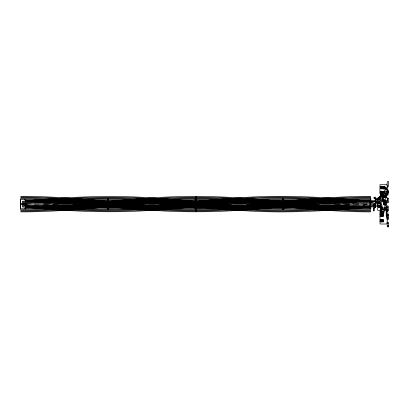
<?xml version="1.0" encoding="UTF-8"?>
<svg xmlns="http://www.w3.org/2000/svg" width="409" height="409" viewBox="0 0 409 409"><rect width="100%" height="100%" fill="white"/><g stroke="black" fill="none" stroke-linecap="round" stroke-linejoin="round"><path stroke-width="0.61" d="M108.605 199.495L108.605 199.766L108.615 198.738C79.643 198.641 50.701 200.906 21.887 203.59M388.55 192.342C386.883 202.383 386.878 182.302 388.55 192.342L388.473 191.095M353.366 203.201L353.366 202.9C330.216 201.023 306.464 199.152 283.677 199.771L283.667 198.733C225.078 198.416 167.082 208.989 108.497 208.754M25.21 199.837L25.22 199.515C82.342 199.802 138.927 209.868 196.075 209.51L196.085 208.452L196.075 208.754C254.475 209.019 312.312 198.534 370.712 198.733L370.718 200.671L374.818 200.671L374.997 201.386M382.308 193.36L382.211 193.948L381.689 193.948L381.75 191.443L382.297 191.836L382.343 196.182M381.817 214.735L381.919 214.147L382.435 214.147L382.374 216.652L381.832 216.259L381.684 209.561A8.834 8.834 0 0 1 381.684 208.253L380.534 202.567L377.691 202.506L377.553 209.873C377.558 211.223 380.794 209.265 379.951 211.1L380.053 224.009L386.74 224.004L387.313 220.768L386.193 215.865M379.987 214.735C380.948 212.205 380.948 218.549 379.987 216.013M379.987 219.843C380.948 217.307 380.948 223.657 379.987 221.121M25.588 205.318L25.609 205.016L21.933 204.689M387.221 215.911L387.241 215.645M388.504 225.763L388.524 225.487A10.568 10.568 0 0 0 388.524 223.994L388.473 223.498M387.241 215.661L387.343 214.935M387.272 223.498L387.221 224.02A10.568 10.568 0 0 0 387.221 225.487L387.241 225.763M388.473 217.905L388.524 217.389A10.568 10.568 0 0 0 388.524 215.896M388.473 226.008L388.504 225.742M388.438 210.037L388.524 209.285A10.568 10.568 0 0 0 388.524 207.798L388.059 205.937M387.272 223.518L387.502 222.476M388.243 218.927L388.473 217.885M388.473 225.988L388.397 226.474M25.465 202.552L25.588 202.261L25.726 202.501A2.234 2.234 0 0 1 25.731 203.263L25.629 203.544L25.476 203.314A2.234 2.234 0 0 1 25.47 202.552M25.726 205.671L25.588 205.967L25.465 205.727A2.234 2.234 0 0 1 25.46 204.96L25.578 204.669L25.716 204.909A2.234 2.234 0 0 1 25.721 205.671M107.644 199.418L107.766 199.127L107.91 199.367A2.234 2.234 0 0 1 107.915 200.129L107.812 200.41L107.654 200.18A2.234 2.234 0 0 1 107.649 199.418M108.738 200.119L108.605 200.415L108.477 200.175A2.234 2.234 0 0 1 108.472 199.408L108.59 199.117L108.728 199.357M107.644 208.12L107.766 207.828L107.91 208.063A2.234 2.234 0 0 1 107.915 208.825L107.669 208.933A2.234 2.234 0 0 1 107.649 208.12M108.738 208.835L108.605 209.132L108.477 208.892A2.234 2.234 0 0 1 108.472 208.13L108.59 207.838L108.728 208.074A2.234 2.234 0 0 1 108.733 208.835M195.4 200.144L195.262 200.436L195.134 200.195A2.234 2.234 0 0 1 195.129 199.434L195.246 199.142L195.39 199.377A2.234 2.234 0 0 1 195.395 200.139M195.4 208.815L195.262 209.106L195.134 208.866A2.234 2.234 0 0 1 195.129 208.104L195.246 207.813L195.39 208.048A2.234 2.234 0 0 1 195.395 208.815M353.499 203.554L353.366 203.846L353.238 203.61A2.234 2.234 0 0 1 353.233 202.844L353.35 202.552L353.488 202.792A2.234 2.234 0 0 1 353.494 203.554M373.371 206.208L373.494 205.916L373.632 206.156A2.234 2.234 0 0 1 373.637 206.918L373.391 207.02A2.234 2.234 0 0 1 373.376 206.208M383.156 199.418L382.896 199.474A2.234 2.234 0 0 1 382.89 198.713L383.008 198.421L383.146 198.656A2.234 2.234 0 0 1 383.151 199.418M380.212 221.162L380.329 220.87L380.472 221.105A2.234 2.234 0 0 1 380.477 221.872L380.232 221.975A2.234 2.234 0 0 1 380.212 221.162M381.694 213.161L381.817 212.869L381.955 213.104A2.234 2.234 0 0 1 381.96 213.866L381.848 214.158L381.704 213.922A2.234 2.234 0 0 1 381.699 213.161M382.037 221.085L382.159 220.794L382.297 221.029A2.234 2.234 0 0 1 382.303 221.79L382.19 222.082L382.047 221.847A2.234 2.234 0 0 1 382.042 221.085M388.438 210.027L387.931 211.254M387.395 198.523L387.221 199.699A10.568 10.568 0 0 0 387.221 201.187L387.395 202.363M388.351 202.363L388.524 201.187A10.568 10.568 0 0 0 388.524 199.694L388.351 198.523M387.343 214.95L387.502 214.372M388.397 226.453L388.243 227.036M373.192 197.93L374.25 197.93L374.547 198.314L374.838 197.133L375.764 197.133L375.764 199.577L377.057 199.577L377.308 200.584L380.723 200.584L382.226 206.591L382.175 215.972M373.908 210.354L373.908 206.806L373.504 206.565L373.826 205.287L375.278 205.471M373.535 206.565L373.974 204.807M375.631 205.078L375.764 204.464L376.203 206.233L379.93 206.233M375.365 206.816L375.15 204.464L376.699 198.268L378.514 198.268M381.035 188.35L381.009 186.673M382.829 188.309L382.865 186.668M381.035 211.223L381.03 206.913M380.36 215.972L380.626 209.03L379.91 206.187M381.275 215.972L381.428 208.6L379.849 202.204M383.09 219.904L383.085 221.422M385.948 209.679L385.963 208.099M387.395 198.529L387.87 197.731L388.351 198.529M21.871 204.173L21.846 204.224A0.849 0.849 0 0 0 21.851 204.689L21.871 204.725M107.828 198.938L107.833 198.922A0.7 0.7 0 0 0 107.823 198.534L107.823 198.518M107.756 209.321L107.772 209.285A0.7 0.7 0 0 0 107.761 209.715L107.772 209.735M107.828 209.715L107.833 209.699A0.7 0.7 0 0 0 107.823 209.311L107.828 209.306M196.172 200.338L196.218 200.154A2.234 2.234 0 0 0 196.208 199.387L196.069 199.152L195.947 199.444A2.234 2.234 0 0 0 195.957 200.206C254.025 200.211 312.328 210.492 370.728 210.369M373.678 205.635L373.637 205.701A0.997 0.997 0 0 0 373.642 206.202L373.678 206.269M375.273 203.391L375.237 203.457A0.997 0.997 0 0 0 375.242 203.963L375.273 204.03M388.299 202.547L387.87 203.161L387.446 202.547M387.446 214.551L387.558 214.234M107.772 198.508L107.761 198.529A0.7 0.7 0 0 0 107.761 198.938L107.772 198.963M374.925 201.698L374.961 201.611A0.997 0.997 0 0 0 374.951 201.136L374.925 201.075M388.243 218.912L387.931 219.362M387.502 222.496L387.625 222.22M387.558 214.25L387.747 213.979M381.842 211.187L381.29 212.859A8.804 8.804 0 0 0 381.29 214.168L381.776 215.758L383.31 215.517L384.757 209.168L385.707 209.408L386.168 211.182L386.188 215.758M374.889 201.064L374.843 201.156A0.997 0.997 0 0 0 374.854 201.637L374.889 201.703M375.314 204.019L375.35 203.938A0.997 0.997 0 0 0 375.339 203.457L375.319 203.406M373.714 206.264L373.749 206.182A0.997 0.997 0 0 0 373.739 205.701L373.719 205.65M387.686 205.937L387.221 207.808A10.568 10.568 0 0 0 387.221 209.285L387.303 210.037M387.625 222.24L388.121 222.24M387.686 205.947L388.059 205.947M387.931 219.342L387.625 219.163M22.173 201.284C66.575 196.995 111.289 194.694 155.834 198.181C198.186 201.11 240.4 206.637 282.921 206.468M22.178 202.041C66.11 197.808 110.343 195.471 154.423 198.846C197.25 201.739 239.93 207.394 282.921 207.225M22.183 202.792C66.11 198.559 110.343 196.228 154.418 199.602C197.245 202.496 239.925 208.15 282.921 207.982M373.32 204.459C343.263 206.913 313.074 209.751 282.849 209.51L282.859 208.483L282.849 208.754C224.306 208.973 166.34 198.416 107.792 198.733L107.782 199.771L107.792 199.495C79.198 199.29 50.174 201.923 21.933 204.209M22.178 206.192C80.343 206.944 138.012 195.88 196.208 196.458M25.47 207.21C82.557 206.928 139.101 196.862 196.208 197.215M25.47 207.966L45.777 207.47L22.183 205.436M25.215 199.515L20.45 199.49L20.45 209.51C78.906 209.745 136.8 199.244 195.262 199.49L195.262 199.786L195.277 198.743C253.738 198.365 311.627 208.887 370.079 208.754L370.079 199.505C311.627 199.352 253.738 209.878 195.277 209.505L195.262 208.457L195.267 208.754C136.805 208.999 78.911 198.503 20.45 198.733L20.45 208.754C79.182 208.989 137.337 198.391 196.075 198.733L196.085 199.797L196.075 199.495C254.48 199.224 312.312 209.715 370.712 209.51L370.712 201.479L375.431 201.473M195.41 196.468C253.836 196.09 311.684 206.606 370.094 206.473M195.41 197.225C253.836 196.847 311.678 207.363 370.094 207.23M195.41 197.982C253.836 197.603 311.678 208.12 370.094 207.987M370.094 200.246C311.684 200.113 253.831 210.615 195.41 210.252M370.094 201.003C311.684 200.87 253.831 211.371 195.41 211.003M370.094 201.76C311.684 201.627 253.831 212.128 195.41 211.76M108.692 206.361C152.076 206.535 195.139 200.778 238.36 197.905C283.376 194.295 328.499 197.491 373.361 201.33M108.692 207.118C151.606 207.286 194.209 201.663 236.954 198.754C282.435 195.027 328.033 198.186 373.361 202.087M108.692 207.869C152.082 208.048 195.144 202.286 238.365 199.418C283.381 195.809 328.499 199.004 373.361 202.844M370.728 196.346C312.369 196.146 254.577 206.622 196.218 206.356M370.728 197.102C312.369 196.903 254.577 207.378 196.218 207.112M196.208 197.971C145.875 197.639 96.008 205.476 45.788 207.47C89.402 211.341 133.324 211.003 176.913 206.913C212.184 203.861 247.471 200.159 282.921 200.246M370.728 197.859C312.338 197.777 253.846 207.951 195.947 208.094A2.234 2.234 0 0 0 195.957 208.856L196.1 209.096L196.218 208.805A2.234 2.234 0 0 0 196.208 208.043L196.172 207.905M107.976 200.359L74.233 201.243L34.095 204.127L74.233 206.985L107.976 207.869M195.395 200.359C136.979 200.113 79.126 210.604 20.706 210.369M107.976 201.116L77.398 201.847L43.334 204.101L77.398 206.387L107.976 207.112M195.395 201.116C136.974 200.865 79.126 211.361 20.706 211.126M196.218 201.116C254.577 200.85 312.369 211.335 370.728 211.126M107.976 201.872L81.621 202.419L52.807 204.117L81.621 205.814L107.976 206.356M195.395 201.872C136.974 201.622 79.126 212.118 20.706 211.882M196.218 201.872C254.577 201.601 312.369 212.092 370.728 211.882M283.754 206.473L310.462 205.911L340.334 204.122L310.462 202.317L283.754 201.755M283.754 207.23L314.685 206.484L349.899 204.117L314.685 201.744L283.754 200.998M283.754 207.987L317.849 207.082L358.821 204.117L317.849 201.146L283.754 200.241M25.609 205.016C67.413 208.989 109.494 211.085 151.437 208.063C195.241 205.236 238.882 199.321 282.849 199.495L282.859 199.766L282.849 198.738M381.035 192.123L381.428 193.651L381.428 196.795M385.033 196.898L384.117 196.898L383.78 192.123L381.95 192.123L381.827 196.795M374.9 201.386L375.309 201.386M375.733 202.02L377.435 202.02L377.594 202.654L378.606 202.654L378.494 202.204M379.583 202.654L379.941 202.654M375.549 203.595L377.078 203.595L377.722 206.187M375.549 203.708C344.956 201.923 314.388 198.268 283.667 198.733M384.133 204.188L383.678 204.188L381.433 195.221M373.274 204.459L375.595 204.459M373.325 205.298C330.354 209.173 287.133 212.189 243.989 209.157C198.876 206.458 153.963 200.165 108.692 200.359M373.325 206.054C330.82 209.873 288.074 212.91 245.395 209.996C199.807 207.353 154.433 200.916 108.692 201.116M374.639 206.688L374.123 207.317L373.877 211.162M373.325 206.811C330.354 210.696 287.128 213.692 243.984 210.671C198.871 207.966 153.958 201.683 108.692 201.872M387.87 207.603L386.817 207.603L385.948 204.127L385.948 200.809M380.6 208.953L381.024 208.994M381.832 213.513L383.161 213.513L384.138 209.602L384.138 208.104M20.706 196.346C79.126 196.115 136.979 206.606 195.395 206.361M20.706 197.102C79.126 196.872 136.979 207.363 195.395 207.118M20.706 197.859C79.126 197.629 136.974 208.12 195.395 207.874M282.921 201.003C239.93 200.839 197.245 206.479 154.423 209.388C111.575 212.624 68.569 210.604 25.854 206.519M282.921 201.76C238.989 201.581 195.384 207.496 151.611 210.323C109.694 213.34 67.633 211.248 25.854 207.276M196.208 210.257C139.096 210.615 82.552 200.548 25.47 200.267M196.208 211.013C139.096 211.371 82.552 201.305 25.47 201.023M196.208 211.77C139.096 212.128 82.552 202.061 25.47 201.78M108.497 199.49C167.082 199.26 225.083 209.822 283.667 209.51L283.677 208.472C311.106 209.127 339.475 206.545 367.241 204.132L353.371 202.9M21.953 203.933C50.496 206.519 79.101 208.83 107.782 208.754L107.782 208.472L107.792 209.51M25.491 206.489L25.844 206.519M22.173 206.949L25.844 207.276M387.809 211.254L387.303 210.027M381.873 191.31C380.084 189.669 380.263 194.469 379.859 193.155L379.961 184.643L386.894 184.643L387.481 187.971L386.822 191.33A17.066 17.066 0 0 0 386.822 193.35L386.858 195.159L382.88 195.159L382.19 192.005M387.993 213.979L388.182 214.25M387.686 219.265L387.502 218.912M382.098 191.76L381.97 191.468M388.121 222.22L388.473 223.518M21.892 203.968L21.897 203.979A0.613 0.613 0 0 1 21.892 203.605M388.243 214.372L388.397 214.95M387.502 218.927L387.272 217.885M387.502 227.036L387.343 226.453M384.583 201.657L384.322 201.709A2.234 2.234 0 0 0 384.332 202.475L384.47 202.711L384.593 202.419A2.234 2.234 0 0 0 384.583 201.657M282.982 199.357L282.859 199.117L282.721 199.408A2.234 2.234 0 0 0 282.731 200.175L282.875 200.41L282.992 200.119A2.234 2.234 0 0 0 282.982 199.357M375.636 202.419L374.874 202.312L374.67 201.499M387.87 195.195L387.001 191.719L385.273 191.719L385.171 192.123L384.695 192.123L383.78 188.212M387.87 201.397L386.832 197.24L382.538 197.24L382.226 195.998M381.832 193.748L381.801 193.114L381.955 193.339A2.234 2.234 0 0 1 381.96 194.106L381.848 194.398L381.704 194.157A2.234 2.234 0 0 1 381.699 193.396L380.789 193.314L379.552 198.508M383.023 199.065L385.089 207.322L385.963 207.322L386.694 210.241L386.694 215.257L387.87 220.011M381.101 199.096L381.035 196.795M381.111 199.132L381.387 200.241L383.57 200.241L383.846 199.147L384.629 199.147L385.043 200.809L385.948 197.179L385.948 193.396M383.095 215.972L382.619 214.081L382.619 211.208M378.499 198.201L378.576 198.508M388.397 214.935L388.504 215.661M387.343 226.474L387.272 225.988M387.272 217.905L387.221 217.389A10.568 10.568 0 0 1 387.221 215.896M387.241 225.742L387.272 226.008M388.504 215.645L388.524 215.911M363.964 205.185L363.979 205.512M25.598 202.905L25.609 203.232M25.21 208.406L25.22 208.733M108.615 209.51L108.605 208.483L108.605 208.748M387.87 213.805L387.87 212.44L386.265 206.024L385.447 206.024L384.143 200.809L383.995 201.3L381.254 201.3L380.636 198.825L380.636 196.795M385.948 187.936L385.948 189.485M384.695 186.668L384.695 188.206M383.381 192.992L383.381 196.182M383.381 211.821L383.381 215.011M383.018 196.806L383.018 199.055M382.865 192.992L382.865 196.182M382.865 211.821L382.865 215.011M382.619 194.5L382.619 196.79M382.343 211.821L382.343 215.011M382.226 194.418L382.226 196.795M382.175 219.889L382.175 221.433M381.945 186.668L381.945 188.206M381.311 192.992L381.311 196.182M381.311 211.821L381.311 215.011M381.26 219.889L381.26 221.448M380.789 192.992L380.789 196.182M380.789 211.821L380.789 215.011M380.344 219.884L380.344 221.514M380.273 192.992L380.273 196.182M380.273 211.821L380.273 215.011M374.342 205.758L374.342 206.688M108.728 199.357A2.234 2.234 0 0 1 108.733 200.119M387.195 192.342A10.511 10.511 0 0 1 387.221 191.596M378.115 197.465L378.151 199.756L378.581 199.945L378.642 197.118L378.115 197.465M378.146 201.611C377.752 207.864 380.125 200.211 378.146 201.611M378.146 205.19C377.752 211.443 380.125 203.789 378.146 205.19M379.394 197.465L379.429 199.756L379.859 199.945L379.92 197.118L379.394 197.465M379.424 201.611C379.169 208.017 381.239 199.853 379.424 201.611M379.424 205.19C379.163 211.596 381.239 203.431 379.424 205.19M381.392 188.252C379.895 191.504 381.101 181.939 381.392 188.252M381.602 186.734C381.428 192.649 383.586 184.95 381.602 186.734M381.392 193.36C379.895 196.611 381.101 187.046 381.392 193.36M380.912 214.495C380.743 220.41 382.901 212.706 380.912 214.495M382.517 186.734C382.343 192.649 384.506 184.95 382.517 186.734M380.912 219.597C380.743 225.517 382.901 217.813 380.912 219.597M382.517 191.836C382.343 197.757 384.506 190.052 382.517 191.836M383.432 186.734C383.259 192.649 385.421 184.95 383.432 186.734M381.832 219.597C381.658 225.517 383.816 217.813 381.832 219.597M383.432 191.836C383.259 197.757 385.421 190.052 383.432 191.836M382.747 214.495C382.573 220.41 384.731 212.706 382.747 214.495M383.77 195.42C383.596 201.335 385.759 193.631 383.77 195.42M382.747 219.597C382.573 225.517 384.731 217.813 382.747 219.597M383.77 200.522C383.596 206.443 385.759 198.738 383.77 200.522M384.695 195.42C384.521 201.335 386.679 193.631 384.695 195.42M385.053 188.252C383.555 191.504 384.767 181.939 385.053 188.252M384.491 204.229C382.993 207.481 384.204 197.915 384.491 204.229M384.695 200.522C384.521 206.443 386.679 198.738 384.695 200.522M385.053 193.36C383.555 196.611 384.767 187.046 385.053 193.36M384.491 209.336C382.993 212.588 384.204 203.022 384.491 209.336M385.6 188.002C385.426 193.922 387.589 186.218 385.6 188.002M385.6 193.109C385.426 199.03 387.589 191.325 385.6 193.109M385.6 195.42C385.426 201.335 387.589 193.631 385.6 195.42M385.6 200.522C385.426 206.443 387.589 198.738 385.6 200.522M385.615 202.711C385.442 208.626 387.604 200.921 385.615 202.711M385.615 207.813C385.442 213.733 387.604 206.029 385.615 207.813M375.559 199.055L375.549 199.137A3.528 3.528 0 0 0 375.549 200.016L375.764 200.533L375.973 200.016A3.528 3.528 0 0 0 375.973 199.137L375.784 198.626L375.559 199.055M375.16 206.289L375.15 206.376A3.528 3.528 0 0 0 375.15 207.256L375.365 207.772L375.574 207.256A3.528 3.528 0 0 0 375.574 206.376L375.385 205.86L375.16 206.289M375.431 204.556L375.416 204.638A3.528 3.528 0 0 0 375.421 205.517L375.631 206.034L375.845 205.517A3.528 3.528 0 0 0 375.84 204.638L375.651 204.122L375.431 204.556M376.781 201.494L376.771 201.581A3.528 3.528 0 0 0 376.771 202.46L376.986 202.976L377.195 202.46A3.528 3.528 0 0 0 377.195 201.581L377.006 201.064L376.781 201.494M25.087 199.428L25.077 199.485A2.234 2.234 0 0 0 25.087 200.246L25.225 200.487L25.348 200.195A2.234 2.234 0 0 0 25.338 199.428L25.087 199.428M25.087 207.997L25.077 208.053A2.234 2.234 0 0 0 25.087 208.815L25.225 209.055L25.348 208.764A2.234 2.234 0 0 0 25.338 208.002L25.087 207.997M283.555 199.367L283.544 199.418A2.234 2.234 0 0 0 283.555 200.18L283.693 200.42L283.815 200.129A2.234 2.234 0 0 0 283.805 199.367L283.555 199.367M282.731 208.074L282.721 208.13A2.234 2.234 0 0 0 282.731 208.892L282.875 209.127L282.992 208.835A2.234 2.234 0 0 0 282.982 208.074L282.731 208.074M283.555 208.063L283.544 208.12A2.234 2.234 0 0 0 283.555 208.881L283.693 209.117L283.815 208.83A2.234 2.234 0 0 0 283.805 208.063L283.555 208.063M363.852 205.103L363.841 205.16A2.234 2.234 0 0 0 363.857 205.921L363.995 206.156L364.117 205.865A2.234 2.234 0 0 0 364.102 205.103L363.867 205.052M370.59 198.616L370.585 198.667A2.234 2.234 0 0 0 370.595 199.434L370.733 199.669L370.856 199.377A2.234 2.234 0 0 0 370.845 198.616L370.59 198.616M370.59 202.102L370.58 202.158A2.234 2.234 0 0 0 370.59 202.92L370.728 203.155L370.851 202.864A2.234 2.234 0 0 0 370.84 202.102L370.6 202.051M369.956 206.647L369.946 206.703A2.234 2.234 0 0 0 369.956 207.465L370.094 207.7L370.217 207.414A2.234 2.234 0 0 0 370.206 206.647L369.956 206.647M370.59 207.741L370.58 207.798A2.234 2.234 0 0 0 370.59 208.559L370.728 208.794L370.851 208.503A2.234 2.234 0 0 0 370.84 207.741L370.59 207.741M374.419 197.905L374.409 197.956A2.234 2.234 0 0 0 374.419 198.718L374.562 198.958L374.68 198.667A2.234 2.234 0 0 0 374.67 197.905L374.419 197.905M374.511 206.279L374.501 206.335A2.234 2.234 0 0 0 374.511 207.097L374.654 207.332L374.772 207.041A2.234 2.234 0 0 0 374.762 206.279L374.511 206.279M377.389 199.04L377.379 199.096A2.234 2.234 0 0 0 377.389 199.858L377.527 200.093L377.65 199.802A2.234 2.234 0 0 0 377.64 199.04L377.389 199.04M380.876 186.238L380.871 186.294A2.234 2.234 0 0 0 380.881 187.056L381.019 187.291L381.142 187A2.234 2.234 0 0 0 381.127 186.238L380.876 186.238M379.721 196.663L379.716 196.714A2.234 2.234 0 0 0 379.726 197.481L379.864 197.716L379.987 197.424A2.234 2.234 0 0 0 379.971 196.663L379.736 196.611M381.817 186.253L381.807 186.31A2.234 2.234 0 0 0 381.822 187.071L381.96 187.307L382.083 187.015A2.234 2.234 0 0 0 382.067 186.253L381.832 186.202M382.737 186.253L382.727 186.31A2.234 2.234 0 0 0 382.737 187.071L382.875 187.307L382.998 187.015A2.234 2.234 0 0 0 382.988 186.253L382.747 186.202M381.306 194.275L381.3 194.326A2.234 2.234 0 0 0 381.311 195.088L381.449 195.328L381.571 195.037A2.234 2.234 0 0 0 381.556 194.275L381.306 194.275M382.098 194.009L382.088 194.065A2.234 2.234 0 0 0 382.098 194.827L382.236 195.062L382.359 194.771A2.234 2.234 0 0 0 382.349 194.009L382.098 194.009M382.492 194.081L382.481 194.137A2.234 2.234 0 0 0 382.492 194.899L382.614 195.139L382.752 194.848A2.234 2.234 0 0 0 382.742 194.081L382.492 194.081M384.567 186.253L384.557 186.31A2.234 2.234 0 0 0 384.567 187.071L384.705 187.307L384.828 187.015A2.234 2.234 0 0 0 384.818 186.253L384.578 186.202M380.886 208.544L380.876 208.595A2.234 2.234 0 0 0 380.886 209.362L381.024 209.597L381.147 209.306A2.234 2.234 0 0 0 381.137 208.544L380.886 208.544M385.825 187.526L385.815 187.578A2.234 2.234 0 0 0 385.825 188.344L385.963 188.58L386.086 188.288A2.234 2.234 0 0 0 386.076 187.526L385.835 187.475M382.098 208.498L382.088 208.549A2.234 2.234 0 0 0 382.098 209.316L382.236 209.551L382.359 209.26A2.234 2.234 0 0 0 382.349 208.498L382.098 208.498M383.55 203.779L383.54 203.835A2.234 2.234 0 0 0 383.55 204.597L383.693 204.837L383.811 204.546A2.234 2.234 0 0 0 383.8 203.779L383.55 203.779M381.132 221.044L381.122 221.1A2.234 2.234 0 0 0 381.132 221.862L381.27 222.097L381.392 221.806A2.234 2.234 0 0 0 381.382 221.044L381.132 221.044M384.01 209.193L384 209.25A2.234 2.234 0 0 0 384.015 210.011L384.153 210.252L384.271 209.96A2.234 2.234 0 0 0 384.261 209.193L384.025 209.142M382.957 221.013L382.947 221.07A2.234 2.234 0 0 0 382.957 221.831L383.095 222.067L383.218 221.775A2.234 2.234 0 0 0 383.207 221.013L382.957 221.013M385.825 209.27L385.815 209.326A2.234 2.234 0 0 0 385.825 210.088L385.963 210.328L386.086 210.037A2.234 2.234 0 0 0 386.076 209.27L385.825 209.27M373.923 204.556L373.918 204.577A0.997 0.997 0 0 0 373.928 205.057L374.036 205.037A0.997 0.997 0 0 0 374.025 204.556L373.933 204.536M375.257 201.131L375.247 201.156A0.997 0.997 0 0 0 375.257 201.637L375.365 201.611A0.997 0.997 0 0 0 375.355 201.136L375.263 201.116M374.833 203.457L374.828 203.483A0.997 0.997 0 0 0 374.833 203.963L374.941 203.938A0.997 0.997 0 0 0 374.935 203.457L374.833 203.457M373.857 208.483L373.852 208.503A0.997 0.997 0 0 0 373.857 208.984L373.964 208.963A0.997 0.997 0 0 0 373.959 208.483L373.862 208.462M373.857 210.103L373.852 210.124A0.997 0.997 0 0 0 373.857 210.604L373.964 210.584A0.997 0.997 0 0 0 373.959 210.103L373.857 210.103M382.175 207.849L382.164 207.869A0.997 0.997 0 0 0 382.175 208.35L382.282 208.329A0.997 0.997 0 0 0 382.272 207.849L382.185 207.808M382.563 207.527L382.558 207.552A0.997 0.997 0 0 0 382.568 208.033L382.676 208.007A0.997 0.997 0 0 0 382.666 207.532L382.573 207.511M382.563 209.147L382.558 209.173A0.997 0.997 0 0 0 382.568 209.653L382.676 209.633A0.997 0.997 0 0 0 382.666 209.152L382.563 209.147M388.213 181.524L387.533 181.524A8.415 8.415 0 0 0 387.533 186.949L388.213 186.949A8.415 8.415 0 0 0 388.213 181.524"/></g></svg>
